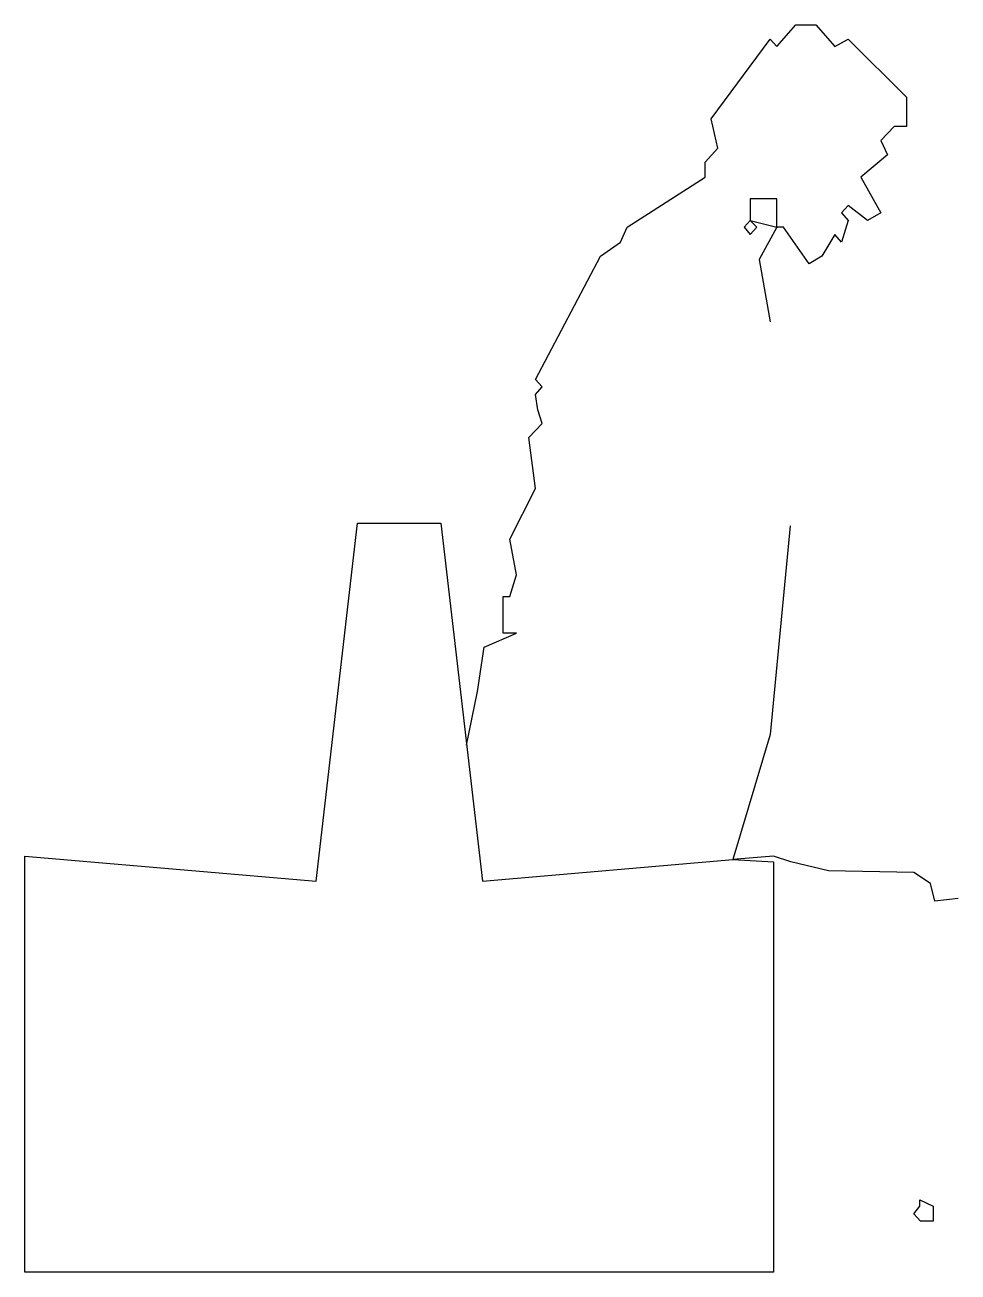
# Model space of a CAD drawing. Extents: x -2437 to -1315, y 2240 to 3739.
import ezdxf

# ---------------------------------------------------------------- set-up
doc = ezdxf.new("R2010")
doc.units = 0
doc.header["$LTSCALE"] = 50
doc.layers.get('0').update_dxf_attribs({"linetype": 'CONTINUOUS'})

msp = doc.modelspace()

# ---------------------------------------------------------------- linework, layer by layer
at = {"color": 0, "linetype": 'CONTINUOUS'}
for points in [[(-1906.427046, 2872.79398), (-1893.459587, 2937.67383), (-1893.459587, 2937.67383), (-1885.459587, 2990.67383), (-1885.459587, 2990.67383), (-1885.459587, 2990.67383), (-1846.459587, 3007.67383), (-1862.459587, 3007.67383), (-1862.459587, 3051.67383), (-1854.459587, 3051.67383), (-1846.459587, 3077.67383), (-1854.459587, 3120.67383), (-1823.459587, 3181.67383), (-1831.459587, 3242.67383), (-1815.459587, 3259.67383), (-1820.625524, 3276.153402), (-1823.459587, 3294.67383), (-1815.459587, 3303.67383), (-1823.459587, 3312.67383), (-1745.459587, 3460.67383), (-1721.459587, 3477.67383), (-1713.459587, 3495.67383), (-1619.459587, 3555.67383), (-1619.459587, 3573.67383), (-1604.459587, 3590.67383), (-1612.459587, 3625.67383), (-1541.459587, 3721.67383), (-1533.459587, 3712.67383), (-1510.459587, 3738.67383), (-1486.459587, 3738.67383), (-1463.459587, 3712.67383), (-1447.459587, 3721.67383), (-1377.459587, 3651.67383), (-1377.459587, 3616.67383), (-1392.459587, 3616.67383), (-1408.459587, 3599.67383), (-1400.459587, 3582.67383), (-1432.459587, 3555.67383), (-1408.459587, 3512.67383), (-1424.459587, 3503.67383), (-1447.459587, 3521.67383), (-1455.459587, 3512.67383), (-1447.459587, 3503.67383), (-1455.459587, 3477.67383), (-1463.459587, 3486.67383), (-1479.459587, 3460.67383), (-1494.459587, 3451.67383), (-1525.459587, 3495.67383), (-1533.459587, 3495.67383), (-1533.459587, 3529.67383), (-1565.459587, 3529.67383), (-1565.459587, 3503.67383), (-1572.459587, 3495.67383), (-1565.459587, 3486.67383), (-1557.459587, 3495.67383), (-1565.459587, 3503.67383), (-1533.459587, 3495.67383), (-1554.459587, 3456.67383), (-1541.459587, 3381.67383)], [(-2437.459587, 2239.67383), (-2437.459587, 2739.67383), (-2087.459587, 2709.67383), (-2037.459587, 3139.67383), (-1937.459587, 3139.67383), (-1887.459587, 2709.67383), (-1586.422978, 2735.476968), (-1537.459587, 2732.67383), (-1537.459587, 2239.67383), (-2437.459587, 2239.67383)], [(-1517.14569, 3136.617855), (-1527.785013, 3027.95479), (-1541.459587, 2885.67383), (-1586.422978, 2735.476968)], [(-1315.459587, 2688.67383), (-1343.459587, 2685.67383), (-1348.459587, 2706.67383), (-1368.732314, 2719.764739), (-1471.19636, 2722.094279), (-1516.459587, 2732.67383), (-1537.459587, 2739.67383), (-1586.422978, 2735.476968)]]:
    msp.add_lwpolyline(points, dxfattribs=at)
msp.add_lwpolyline([(-1361.459587, 2318.67383), (-1361.459587, 2326.67383), (-1345.459587, 2318.67383), (-1345.459587, 2300.67383), (-1360.459587, 2300.67383), (-1368.459587, 2309.67383)], close=True, dxfattribs=at)

doc.saveas('drawing.dxf')
